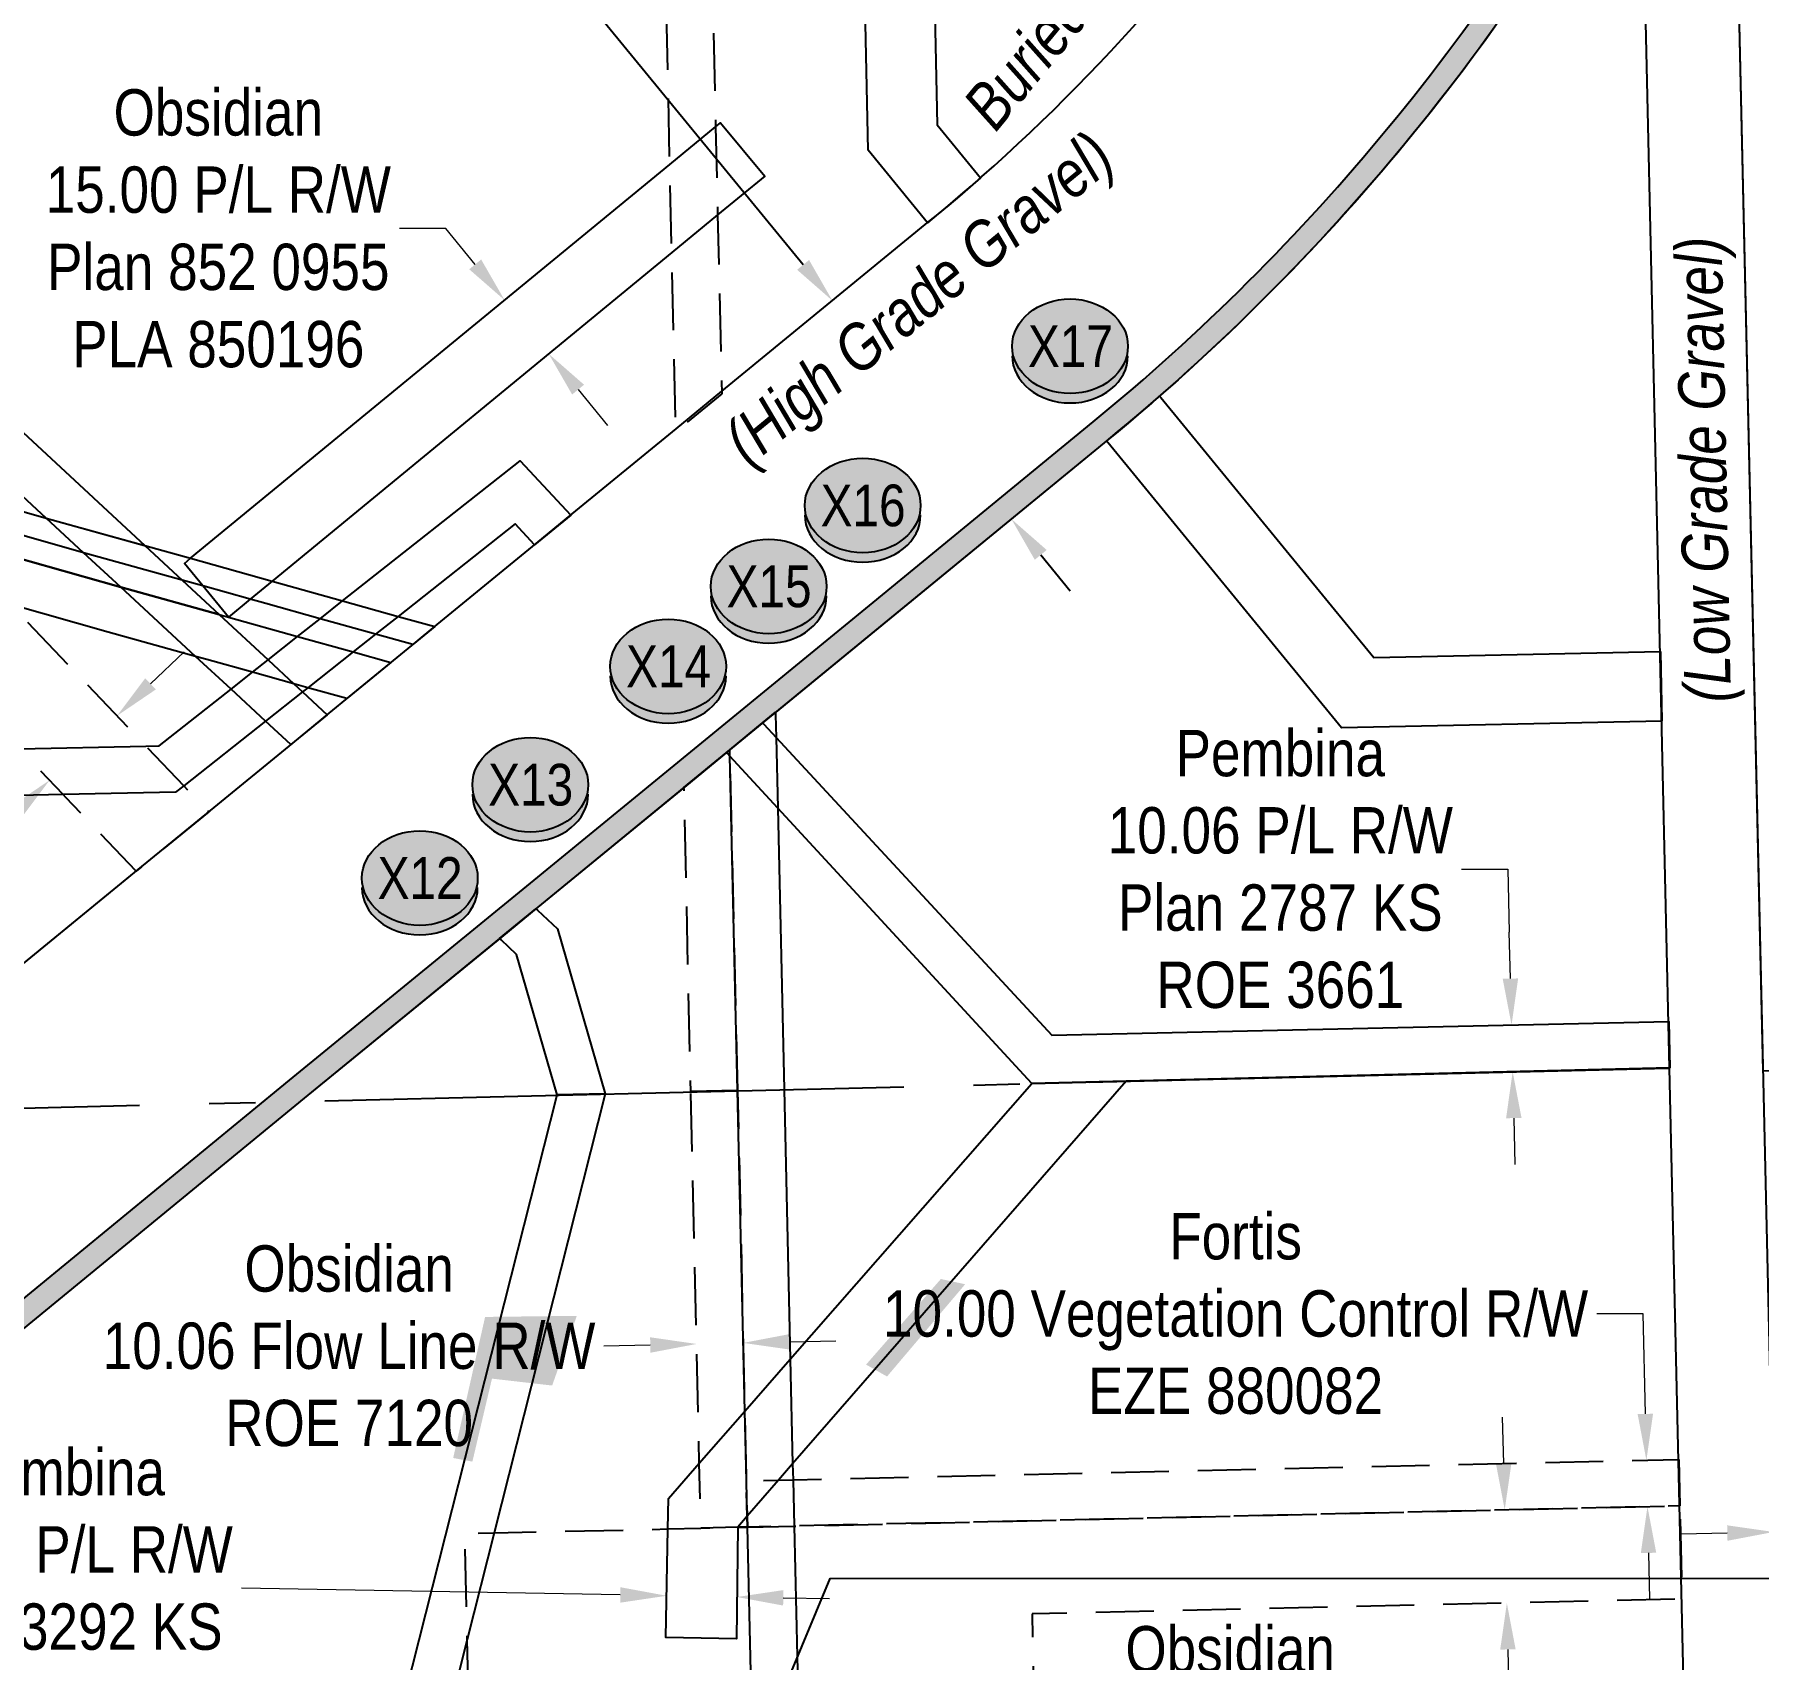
# Model space of a CAD drawing. Extents: x 610781 to 613451, y 5887607 to 5892660.
# Drawn here: x 612138.3 to 612510.4, y 5889208.8 to 5889559.6 of the extents above; entities that cross this region are included whole.
import ezdxf
from ezdxf.enums import TextEntityAlignment as Align

# ---------------------------------------------------------------- set-up
doc = ezdxf.new("R2010")
doc.units = 0
doc.header["$LTSCALE"] = 5
doc.header["$PDSIZE"] = -1.5
for name, pattern in [('foc-ACCESSROAD', [3.75, 2.5, -1.25]), ('foc-FLOWLINE', [3.75, 2.5, -1.25]), ('foc-QUARTERLINE', [33, 25, -3, 2, -3])]:
    doc.linetypes.add(name, pattern=pattern)
doc.layers.get('Defpoints').update_dxf_attribs({"color": 9})
for name, color, linetype in [('AS-POWER', 104, 'foc-POWER'), ('AS-TELUS', 224, 'foc-TEL'), ('AS-UNDERLAY-H', 141, 'Continuous'), ('C-FLOWLINE', 13, 'foc-FLOWLINE'), ('C-RW', 13, 'Continuous'), ('C-WS', 13, 'foc-ACCESSROAD'), ('F-EZE', 190, 'foc-FLOWLINE'), ('F-RW', 190, 'Continuous'), ('L-SEC', 7, 'Continuous'), ('L-SECQ', 8, 'foc-QUARTERLINE'), ('L-TITLEDB', 4, 'Continuous'), ('L-TITLEDB-T', 4, 'Continuous'), ('P-CROSSINGS', 250, 'Continuous'), ('P-WORKAREA-COUNTY-H1', 71, 'Continuous'), ('P-WORKAREA-COUNTY1', 104, 'Continuous')]:
    doc.layers.add(name, color=color, linetype=linetype)
for name, color, linetype, lineweight in [('C-AR-T', 13, 'Continuous', 9), ('C-FLOWLINE-T', 13, 'Continuous', 9), ('C-RW-T', 13, 'Continuous', 9), ('F-EZE-T', 190, 'Continuous', 9), ('F-RW-T', 190, 'Continuous', 9), ('T-TEXT', 48, 'Continuous', 18)]:
    doc.layers.add(name, color=color, linetype=linetype, lineweight=lineweight)
doc.styles.add('175L', font='ARIALN.TTF', dxfattribs={"height": 20})
doc.styles.add('80CG', font='ARIALN.TTF', dxfattribs={"height": 10})
doc.styles.add('80LS', font='ARIALNI.TTF', dxfattribs={"height": 10})
doc.styles.add('Crossing', font='ARIALN.TTF', dxfattribs={"height": 10})
doc.styles.add('foc-LtypeFont', font='ARIALN.TTF', dxfattribs={"height": 7.349999999999999})
doc.linetypes.add('foc-POWER', pattern='A,6,-1,["P",foc-LtypeFont,S=0.2,R=0,X=-0.625,Y=-0.75],-1.239999999999999,4', length=12.24)
doc.linetypes.add('foc-TEL', pattern='A,2,-1,["T",foc-LtypeFont,S=0.2,R=0,X=-0.425,Y=-0.75],-1.239999999999999,8', length=12.24)
doc.linetypes.add('foc-TEL-NOLINE', pattern='A,0,-2,["T",foc-LtypeFont,S=0.2,R=0,X=-0.425,Y=-0.75],-10.24', length=12.24)
doc.dimstyles.new('Compass 5 000', dxfattribs={"dimscale": 5, "dimtxt": 9, "dimasz": 2, "dimexe": 0.2, "dimexo": 0.0625, "dimgap": 0.5, "dimtad": 0, "dimtih": 1, "dimtoh": 1, "dimzin": 0, "dimdsep": 46, "dimtxsty": '80CG', "dimcen": 0.1, "dimse1": 1, "dimse2": 1, "dimclrd": 256, "dimclrt": 256, "dimaunit": 1, "dimadec": 4, "dimazin": 0, "dimtfac": 0.06, "dimtofl": 0, "dimtmove": 0, "dimatfit": 1, "dimfxl": 0.2, "dimtolj": 1, "dimtzin": 0, "dimlwd": -1, "dimarcsym": 0})

# ---------------------------------------------------------------- blocks, each defined once
blk = doc.blocks.new('*D387')
at = {"layer": 'C-RW-T', "transparency": 16777216}
for p, q in [((612227.0847697514, 5889517.665298143), (612217.0847697514, 5889517.665298143)), ((612233.433214081, 5889509.938898284), (612227.0847697514, 5889517.665298143)), ((612255.6416983502, 5889482.909972638), (612261.9901426733, 5889475.183572786))]:
    blk.add_line(p, q, dxfattribs=at)
for points in [[(612234.72094739, 5889510.996972337), (612232.145480772, 5889508.880824229), (612239.7816584045, 5889502.212498432)], [(612256.9294316592, 5889483.968046692), (612254.3539650412, 5889481.851898585), (612249.2932540267, 5889490.636372491)]]:
    blk.add_solid(points, dxfattribs=at)
at = {"layer": 'Defpoints', "color": 0, "transparency": 16777216}
for p in [(612239.7816584045, 5889502.212498432), (612236.1730996659, 5889499.24750378), (612245.6846952881, 5889487.67137784)]:
    blk.add_point(p, dxfattribs=at)
at = {"layer": 'C-RW-T', "transparency": 16777216, "insert": (612177.9988215938, 5889517.665298143), "char_height": 10, "attachment_point": 5, "style": '80CG'}
blk.add_mtext('\\A1;Obsidian\\P15.00 P/L R/W\\PPlan 852 0955\\PPLA 850196', dxfattribs=at)
blk = doc.blocks.new('*D392')
at = {"layer": 'C-RW-T', "transparency": 16777216}
for p, q in [((612313.2911677733, 5889193.264735333), (612357.2637115279, 5889194.301074237)), ((612283.23535058, 5889192.556383939), (612273.2381266446, 5889192.320770731))]:
    blk.add_line(p, q, dxfattribs=at)
for points in [[(612283.196081712, 5889194.222587927), (612283.274619448, 5889190.890179949), (612293.2325745155, 5889192.791997147)], [(612313.2518989054, 5889194.930939321), (612313.3304366414, 5889191.598531343), (612303.293943838, 5889193.029122124)]]:
    blk.add_solid(points, dxfattribs=at)
at = {"layer": 'Defpoints', "color": 0, "transparency": 16777216}
for p in [(612293.2027780479, 5889194.056280936), (612303.2641473704, 5889194.293405913), (612303.293943838, 5889193.029122124)]:
    blk.add_point(p, dxfattribs=at)
at = {"layer": 'C-RW-T', "transparency": 16777216, "insert": (612396.3496596862, 5889194.301074236), "char_height": 10, "attachment_point": 5, "style": '80CG'}
blk.add_mtext('\\A1;Obsidian\\P10.06 P/L R/W\\PPLA 665', dxfattribs=at)
blk = doc.blocks.new('*D493')
at = {"layer": 'Defpoints', "color": 0, "transparency": 16777216}
for p in [(612461.9063681623, 5889345.900727123), (612457.31984494, 5889335.683067701), (612462.1502848091, 5889335.799711886)]:
    blk.add_point(p, dxfattribs=at)
at = {"layer": 'F-RW-T', "transparency": 16777216}
for p, q in [((612446.2645280962, 5889379.38558513), (612456.2645280962, 5889379.385585131)), ((612456.2645280962, 5889379.385585131), (612456.5931143244, 5889365.778254356)), ((612456.8345213087, 5889355.781168647), (612456.5931143244, 5889365.778254356)), ((612457.5612519241, 5889325.685981992), (612457.8026589084, 5889315.688896284))]:
    blk.add_line(p, q, dxfattribs=at)
for points in [[(612458.5007022601, 5889355.821403144), (612455.1683403571, 5889355.740934149), (612457.0759282929, 5889345.784082938)], [(612459.2274328755, 5889325.726216489), (612455.8950709726, 5889325.645747494), (612457.31984494, 5889335.683067701)]]:
    blk.add_solid(points, dxfattribs=at)
at = {"layer": 'F-RW-T', "transparency": 16777216, "insert": (612407.1785799376, 5889379.38558513), "char_height": 10, "attachment_point": 5, "style": '80CG'}
blk.add_mtext('\\A1;Pembina\\P10.06 P/L R/W\\PPlan 2787 KS\\PROE 3661', dxfattribs=at)
blk = doc.blocks.new('*D500')
at = {"layer": 'Defpoints', "color": 0, "transparency": 16777216}
for p in [(612513.1698276929, 5889256.893635288), (612525.1687639146, 5889257.167994005), (612525.6384301663, 5889236.627384011)]:
    blk.add_point(p, dxfattribs=at)
at = {"layer": 'F-EZE-T', "transparency": 16777216}
for p, q in [((612503.6421070191, 5889236.124432509), (612493.6447200936, 5889235.895839724)), ((612535.6358170919, 5889236.855976796), (612545.6332040174, 5889237.084569581))]:
    blk.add_line(p, q, dxfattribs=at)
for points in [[(612503.6040082215, 5889237.790663663), (612503.6802058166, 5889234.458201354), (612513.6394939446, 5889236.353025294)], [(612535.5977182945, 5889238.52220795), (612535.6739158895, 5889235.189745641), (612525.6384301663, 5889236.627384011)]]:
    blk.add_solid(points, dxfattribs=at)
at = {"layer": 'F-EZE-T', "transparency": 16777216, "insert": (612623.56635545, 5889237.084569582), "char_height": 10, "attachment_point": 5, "style": '80CG'}
blk.add_mtext('\\A1;Altalink\\P12.00 Vegetation Control R/W\\PEZE 880265', dxfattribs=at)
blk = doc.blocks.new('*D508')
at = {"layer": 'C-AR-T', "transparency": 16777216}
for p, q in [((612163.3752717441, 5889419.408674107), (612170.6089080176, 5889426.313346893)), ((612134.3463271554, 5889391.699876469), (612109.3617103645, 5889367.851483063)), ((612109.3617103645, 5889367.851483063), (612099.3617103645, 5889367.851483063))]:
    blk.add_line(p, q, dxfattribs=at)
for points in [[(612162.2244929466, 5889420.614280152), (612164.5260505415, 5889418.203068062), (612156.141635471, 5889412.504001322)], [(612133.1955483579, 5889392.905482514), (612135.4971059528, 5889390.494270423), (612141.5799634284, 5889398.604549253)]]:
    blk.add_solid(points, dxfattribs=at)
at = {"layer": 'Defpoints', "color": 0, "transparency": 16777216}
for p in [(612151.032753454, 5889417.856288886), (612136.471081411, 5889403.956836818), (612141.5799634284, 5889398.604549253)]:
    blk.add_point(p, dxfattribs=at)
at = {"layer": 'C-AR-T', "transparency": 16777216, "insert": (612070.8282860802, 5889367.851483062), "char_height": 10, "attachment_point": 5, "style": '80CG'}
blk.add_mtext('\\A1;Obsidian\\P20.12 A/R\\PROE 5783', dxfattribs=at)
blk = doc.blocks.new('*D513')
at = {"layer": 'C-FLOWLINE-T', "transparency": 16777216}
for p, q in [((612271.2170537042, 5889276.70604243), (612261.2196265152, 5889276.479216903)), ((612301.2752085935, 5889277.388013574), (612311.2726357715, 5889277.614839102))]:
    blk.add_line(p, q, dxfattribs=at)
for points in [[(612271.1792494496, 5889278.372280294), (612271.2548579589, 5889275.039804568), (612281.2144808822, 5889276.932867958)], [(612301.2374043389, 5889279.054251438), (612301.3130128481, 5889275.721775712), (612291.2777814155, 5889277.161188046)]]:
    blk.add_solid(points, dxfattribs=at)
at = {"layer": 'Defpoints', "color": 0, "transparency": 16777216}
for p in [(612280.983018633, 5889287.134660511), (612291.0463191663, 5889287.3629806), (612281.2144808822, 5889276.932867958)]:
    blk.add_point(p, dxfattribs=at)
at = {"layer": 'C-FLOWLINE-T', "transparency": 16777216, "insert": (612206.2196265153, 5889276.479216903), "char_height": 10, "attachment_point": 5, "style": '80CG'}
blk.add_mtext('\\A1;Obsidian\\P10.06 Flow Line R/W\\PROE 7120', dxfattribs=at)
blk = doc.blocks.new('*D514')
at = {"layer": 'C-AR-T', "transparency": 16777216}
for p, q in [((612455.3762901451, 5889251.123291687), (612455.147876901, 5889261.120682716)), ((612456.2929552691, 5889211.001889274), (612456.5213685132, 5889201.004498244)), ((612458.0108163527, 5889135.813040009), (612456.5213685132, 5889201.004498244)), ((612448.0108163527, 5889135.81304001), (612458.0108163527, 5889135.813040009))]:
    blk.add_line(p, q, dxfattribs=at)
for points in [[(612457.0425219834, 5889251.161360562), (612453.710058307, 5889251.085222813), (612455.6047033893, 5889241.125900658)], [(612457.9591871072, 5889211.039958148), (612454.6267234308, 5889210.9638204), (612456.0645420249, 5889220.999280303)]]:
    blk.add_solid(points, dxfattribs=at)
at = {"layer": 'Defpoints', "color": 0, "transparency": 16777216}
for p in [(612480.1918783325, 5889241.687650857), (612456.0645420249, 5889220.999280303), (612480.6517169682, 5889221.561030501)]:
    blk.add_point(p, dxfattribs=at)
at = {"layer": 'C-AR-T', "transparency": 16777216, "insert": (612419.4637495037, 5889135.813040008), "char_height": 10, "attachment_point": 5, "style": '80CG'}
blk.add_mtext('\\A1;Obsidian\\P12.24 A/R\\PROE 4169', dxfattribs=at)
blk = doc.blocks.new('*D515')
at = {"layer": 'Defpoints', "color": 0, "transparency": 16777216}
for p in [(612461.8206047954, 5889251.27598873), (612486.177719885, 5889251.832693093), (612462.0492329169, 5889241.272974871)]:
    blk.add_point(p, dxfattribs=at)
at = {"layer": 'F-RW-T', "transparency": 16777216}
for p, q in [((612485.4552283941, 5889283.443381872), (612475.4552283941, 5889283.443381873)), ((612485.9492203236, 5889261.83008215), (612485.4552283941, 5889283.443381872)), ((612486.6348475681, 5889231.832290178), (612486.8633471297, 5889221.834901122))]:
    blk.add_line(p, q, dxfattribs=at)
for points in [[(612487.615451833, 5889261.86816541), (612484.2829888142, 5889261.79199889), (612486.177719885, 5889251.832693093)], [(612488.3010790775, 5889231.870373438), (612484.9686160587, 5889231.794206918), (612486.4063480066, 5889241.829679235)]]:
    blk.add_solid(points, dxfattribs=at)
at = {"layer": 'F-RW-T', "transparency": 16777216, "insert": (612397.5220769627, 5889283.443381872), "char_height": 10, "attachment_point": 5, "style": '80CG'}
blk.add_mtext('\\A1;Fortis\\P10.00 Vegetation Control R/W\\PEZE 880082', dxfattribs=at)
blk = doc.blocks.new('*D517')
at = {"layer": 'Defpoints', "color": 0, "transparency": 16777216}
for p in [(612274.7503369169, 5889222.583630605), (612274.7586605587, 5889223.057378364), (612289.9263112942, 5889222.790886146)]:
    blk.add_point(p, dxfattribs=at)
at = {"layer": 'F-RW-T', "transparency": 16777216}
for p, q in [((612264.7518800447, 5889222.759301247), (612182.9830475869, 5889224.195961273)), ((612299.9164445247, 5889222.141467744), (612309.9149013968, 5889221.965797102))]:
    blk.add_line(p, q, dxfattribs=at)
for points in [[(612264.7811584851, 5889224.425710726), (612264.7226016043, 5889221.092891768), (612274.7503369169, 5889222.583630605)], [(612299.945722965, 5889223.807877223), (612299.8871660843, 5889220.475058265), (612289.9179876524, 5889222.317138387)]]:
    blk.add_solid(points, dxfattribs=at)
at = {"layer": 'F-RW-T', "transparency": 16777216, "insert": (612143.8970994286, 5889224.195961273), "char_height": 10, "attachment_point": 5, "style": '80CG'}
blk.add_mtext('\\A1;Pembina\\P15.24 P/L R/W\\PPlan 3292 KS\\PROE 4348', dxfattribs=at)
blk = doc.blocks.new('*D570')
at = {"layer": 'Defpoints', "color": 0, "transparency": 16777216}
for p in [(612310.5296177128, 5889502.096308619), (612293.0206315895, 5889487.749941571), (612331.6301661422, 5889440.629036155)]:
    blk.add_point(p, dxfattribs=at)
at = {"layer": 'L-TITLEDB-T', "transparency": 16777216}
for p, q in [((612250.2566540409, 5889575.656289416), (612240.2566540404, 5889575.656289415)), ((612304.1917284238, 5889509.831369016), (612250.2566540409, 5889575.656289416)), ((612355.4770415546, 5889447.240342804), (612361.8149308432, 5889439.505282406))]:
    blk.add_line(p, q, dxfattribs=at)
for points in [[(612305.480905157, 5889510.887683898), (612302.9025516906, 5889508.775054135), (612310.5296177128, 5889502.096308619)], [(612356.7662182879, 5889448.296657686), (612354.1878648214, 5889446.184027923), (612349.1391522656, 5889454.975403203)]]:
    blk.add_solid(points, dxfattribs=at)
at = {"layer": 'L-TITLEDB-T', "transparency": 16777216, "insert": (612204.1652488569, 5889575.656289416), "char_height": 10, "attachment_point": 5, "style": '80CG'}
blk.add_mtext('\\A1;Road\\PPlan 3247 JY', dxfattribs=at)
blk = doc.blocks.new('xing2')
h = blk.add_hatch(color=50)
h.dxf.hatch_style = 1
edge = h.paths.add_edge_path()
edge.add_ellipse((0, 0), major_axis=(-12.5, 0), ratio=0.8162973455633619, start_angle=0, end_angle=360)
h = blk.add_hatch(color=250)
h.dxf.hatch_style = 1
edge = h.paths.add_edge_path()
edge.add_ellipse((0, -2.047489049626165), major_axis=(-12.5, 0), ratio=0.8162973455633619, start_angle=0, end_angle=180)
edge.add_line((12.5, -2.047489049626165), (12.5, 0))
edge.add_ellipse((0, 0), major_axis=(-12.5, 0), ratio=0.8162973455633619, start_angle=0, end_angle=180, ccw=False)
edge.add_line((-12.5, 0), (-12.5, -2.047489049626165))
at = {"color": 250}
blk.add_ellipse((0, 0), major_axis=(-12.5, 0), ratio=0.8162973455633619, dxfattribs=at)
blk.add_ellipse((0, -2.047489049626165), major_axis=(-12.5, 0), ratio=0.8162973455633619, start_param=0, end_param=3.141592653589793, dxfattribs=at)
at = {"color": 250, "style": 'Crossing'}
blk.add_attdef('CROSSING', text='', height=9, dxfattribs=at).set_placement((0.08916442567715421, 0.0199513138486509), align=Align.MIDDLE_CENTER)
at = {"color": 250, "style": 'Crossing', "flags": 1}
for tag, p in [('OWNER', (0.08916442567715421, -12.49201765665748)), ('DESCRIPTION', (0.08916442567715421, -25.770021277247)), ('LOCATION', (0.08916442567715421, -39.30337514164421)), ('DWG_REF', (0.08916442567715421, -52.83672900604233))]:
    blk.add_attdef(tag, text='', height=9, dxfattribs=at).set_placement(p, align=Align.MIDDLE_CENTER)

msp = doc.modelspace()

# ---------------------------------------------------------------- hatches: boundary and pattern name
at = {"layer": 'AS-UNDERLAY-H'}
h = msp.add_hatch(color=256, dxfattribs=at)
h.dxf.hatch_style = 1
h.paths.add_polyline_path([(612339.168842299, 5889289.821841808), (612333.9249006277, 5889290.950732101), (612317.7895779148, 5889272.485575622), (612322.307465728, 5889269.905314027)])
h = msp.add_hatch(color=256, dxfattribs=at)
h.dxf.hatch_style = 1
h.paths.add_polyline_path([(612235.5711904845, 5889282.766286017), (612255.3658857832, 5889283.000855253), (612250.0405567922, 5889267.960292401), (612237.0527199103, 5889269.446069937), (612232.8277118194, 5889251.538584233), (612228.6810342461, 5889252.320585112)])
at = {"layer": 'P-WORKAREA-COUNTY-H1'}
h = msp.add_hatch(color=256, dxfattribs=at)
h.dxf.hatch_style = 1
edge = h.paths.add_edge_path()
edge.add_arc((611739.0975384848, 5888981.847283467), 90.3541375833276, 123.5929213600732, 167.7090357845216, ccw=False)
edge.add_line((611689.105620467, 5889057.1113407), (611689.773273193, 5889057.551036395))
edge.add_arc((611810.5002400388, 5888865.878608339), 226.5244362114764, 120.09227097068239, 122.20522173167649, ccw=False)
edge.add_line((611696.922240921, 5889061.871869236), (611740.6100373499, 5889083.981532434))
edge.add_line((611740.6100373501, 5889083.981532434), (611952.7587306079, 5889191.429225247))
edge.add_arc((530229.1301829299, 6050637.304464669), 180951.712052751, 296.8484556255804, 296.8735529917768)
edge.add_line((612023.4692950633, 5889227.242250348), (612128.2970802776, 5889280.463773768))
edge.add_line((612128.2970802776, 5889280.46377377), (612193.3844835247, 5889333.874530498))
edge.add_line((612193.3844835248, 5889333.874530498), (612243.7637742535, 5889375.060220844))
edge.add_line((612243.7637742534, 5889375.060220843), (612319.2966738823, 5889436.981011058))
edge.add_line((612319.2966738823, 5889436.981011058), (612366.8030994146, 5889475.926422979))
edge.add_arc((612074.1438437954, 5889832.817891307), 461.5419374933072, 309.3525447244567, 320.5398786268215)
edge.add_arc((612079.0930986573, 5889829.285058301), 455.4757120135572, 320.4873133575071, 332.1977263459918)
edge.add_line((612481.9898181414, 5889616.841283002), (612510.3346232169, 5889616.841283002))
edge.add_line((612510.3346232168, 5889616.841283002), (612508.5903526138, 5889693.605900249))
edge.add_line((612508.5903526138, 5889693.605900251), (612498.4150315465, 5890141.394619456))
edge.add_line((612498.4150315465, 5890141.394619455), (612493.3517724975, 5890360.034424209))
edge.add_line((612493.3517724975, 5890360.034424209), (612483.6739093595, 5890777.730877391))
edge.add_line((612483.6739093595, 5890777.730877393), (612479.7862230114, 5890945.51235911))
edge.add_line((612479.7862230114, 5890945.512359109), (612475.7232174752, 5891123.658168144))
edge.add_line((612475.7232174752, 5891123.658168144), (612480.7228256267, 5891123.767248052))
edge.add_line((612480.7228256267, 5891123.767248052), (612480.8340375458, 5891118.770440979))
edge.add_line((612480.8340375458, 5891118.770440979), (612484.7829686069, 5890945.626320841))
edge.add_line((612484.7829686069, 5890945.626320841), (612488.6706131712, 5890777.846656665))
edge.add_line((612488.6706131712, 5890777.846656667), (612498.3484764853, 5890360.150195885))
edge.add_line((612498.3484764855, 5890360.150195885), (612503.4117368781, 5890141.510333122))
edge.add_line((612503.411736878, 5890141.510333122), (612513.5871077258, 5889693.719443954))
edge.add_line((612513.5871077258, 5889693.719443954), (612515.44752551, 5889611.843238004))
edge.add_line((612515.44752551, 5889611.843238004), (612484.9934998439, 5889611.843238004))
edge.add_arc((612079.0930986569, 5889829.285058301), 460.4737570141006, 320.48731335748926, 331.82193890132885, ccw=False)
edge.add_arc((612074.1604080022, 5889832.8012807), 466.5166349932558, 309.3522637064299, 320.53959760884703, ccw=False)
edge.add_line((612369.9723016311, 5889472.061631764), (612322.465352632, 5889433.115790649))
edge.add_line((612322.4653526321, 5889433.115790649), (612246.9298066425, 5889371.192830986))
edge.add_line((612246.9298066424, 5889371.192830986), (612196.5514583956, 5889330.007911131))
edge.add_line((612196.5514583957, 5889330.007911131), (612131.046010955, 5889276.25410712))
edge.add_line((612131.046010955, 5889276.25410712), (612025.731914547, 5889222.785681388))
edge.add_arc((530225.2086455814, 6050645.039995541), 180965.3828635177, 296.84845727098536, 296.87355463718205, ccw=False)
edge.add_line((611955.0160089723, 5889186.969948601), (611742.8682923755, 5889079.522750307))
edge.add_line((611742.8682923755, 5889079.522750307), (611699.3062923705, 5889057.476750304))
edge.add_arc((611810.5002400002, 5888865.878608326), 221.526391201407, 120.1287288800413, 122.1921808086662)
edge.add_line((611692.479664687, 5889053.348834768), (611691.8629152648, 5889052.942662434))
edge.add_arc((611739.0975384848, 5888981.847283466), 85.35609258383647, 123.5994220933341, 167.7090357837524)
edge.add_line((611655.6978794072, 5889000.017572591), (611650.8143938066, 5889001.081537914))

# ---------------------------------------------------------------- linework, layer by layer
at = {"layer": 'AS-POWER', "flags": 128}
msp.add_lwpolyline([(612263.6141513201, 5889114.719437186), (612310.0199718557, 5889226.299984637), (612525.872566405, 5889226.387556965)], dxfattribs=at)
at = {"layer": 'AS-TELUS', "linetype": 'foc-TEL-NOLINE', "flags": 128}
msp.add_lwpolyline([(612104.3998509235, 5889333.231571614), (612160.6971995591, 5889379.308769671), (612176.3121106416, 5889392.093454887), (612194.0516601218, 5889406.618292982), (612201.8939889547, 5889413.049172087), (612206.3131221021, 5889416.678230254), (612215.802669168, 5889424.471273915), (612220.5334046715, 5889428.356669005), (612225.2508163434, 5889432.222447502), (612246.6000426329, 5889449.713790124), (612254.388989185, 5889456.096086418), (612276.8125284018, 5889474.469873352), (612286.6926424805, 5889482.56496661), (612331.3555431543, 5889519.160481754), (612333.6687493845, 5889521.070050186), (612335.9677031628, 5889522.997294206), (612338.2529206559, 5889524.940725076), (612340.5231228468, 5889526.901013175), (612342.7790147773, 5889528.878875372), (612345.412873261, 5889531.228182792), (612348.0263973012, 5889533.600526052), (612350.6191317129, 5889535.994793895), (612353.1909304329, 5889538.412083379), (612355.7415022281, 5889540.851987446), (612358.2709447533, 5889543.312907605), (612360.7786840476, 5889545.796230963), (612363.2647341854, 5889548.30135759), (612365.7290998551, 5889550.828087455), (612368.1714874868, 5889553.376113495), (612370.5917721343, 5889555.945632781), (612372.989077775, 5889558.53552426), (612375.3643109468, 5889561.145609079), (612377.7166525038, 5889563.777468693), (612380.0456731037, 5889566.428891937), (612382.3517170596, 5889569.100587243), (612384.6348444928, 5889571.79255596), (612386.8942301387, 5889574.504078352), (612389.1298904215, 5889577.234454428), (612391.3417323778, 5889579.985082651), (612393.5293680205, 5889582.754553201), (612395.6932806874, 5889585.542777339), (612397.8330471871, 5889588.349845177), (612399.9477102789, 5889591.175534035), (612402.0382990888, 5889594.019567981), (612404.1037408287, 5889596.881521556), (612406.1443478644, 5889599.760901829), (612408.159805517, 5889602.658301675), (612410.1498249399, 5889605.573214055), (612412.1149129466, 5889608.504550231), (612414.0540052347, 5889611.454086133), (612415.9677593876, 5889614.419435998), (612417.855312593, 5889617.401479909), (612419.7168475954, 5889620.400122168), (612421.5526814592, 5889623.414669746), (612423.3617320196, 5889626.44509731), (612425.1445591941, 5889629.490617488), (612426.9010840997, 5889632.552028854), (612428.6310178998, 5889635.628824327), (612430.3337875796, 5889638.719789851), (612432.0099084473, 5889641.826038019), (612433.6584998466, 5889644.946647685), (612435.2803988158, 5889648.081838589), (612436.874784818, 5889651.230690969), (612438.4416578979, 5889654.393204845), (612439.9815154971, 5889657.568691447), (612441.4929560815, 5889660.757918297), (612442.9773211436, 5889663.960116458), (612444.4333458313, 5889667.175356254), (612445.8614721695, 5889670.402747587), (612447.2612145309, 5889673.642479133), (612448.7797230725, 5889677.247476603), (612450.02070135, 5889680.267475475), (612451.2376788068, 5889683.297616189), (612452.430234639, 5889686.337888945), (612453.5964125978, 5889689.381944607), (612453.8343327163, 5889690.019239604), (612454.7393634409, 5889692.439061745), (612455.0655020875, 5889693.325949078), (612456.2657603765, 5889696.645039291), (612457.4376914324, 5889699.974069663), (612458.5801295151, 5889703.314013326), (612459.6937923855, 5889706.662485873), (612460.7779187119, 5889710.0211703), (612461.8332346975, 5889713.38988354), (612462.8591283822, 5889716.766510126), (612463.8554443589, 5889720.152547129), (612464.822562191, 5889723.547203085), (612465.759776929, 5889726.949761069), (612466.6678725475, 5889730.360139411), (612467.1801524372, 5889732.341730264), (612467.5424804954, 5889733.779936323), (612468.0220675095, 5889735.685922923), (612468.3907241853, 5889737.205517245), (612468.835337585, 5889739.038247211), (612469.2098489305, 5889740.638918485), (612469.61988241, 5889742.397000381), (612469.9998369452, 5889744.078338739), (612470.372209476, 5889745.752095454), (612470.7590227565, 5889747.525539728), (612471.0976596494, 5889749.11176187), (612471.4879390674, 5889750.97833289), (612471.7945096905, 5889752.477659949), (612472.1864257627, 5889754.438415261), (612472.4622833872, 5889755.849578421), (612472.8550155464, 5889757.903598286), (612473.1022691635, 5889759.22644692), (612473.4941152268, 5889761.374491794), (612473.7136643674, 5889762.609147086), (612474.1038615505, 5889764.850398663), (612474.681828629, 5889768.332162256), (612475.2299638563, 5889771.818827894), (612475.7473584663, 5889775.310674339), (612476.234415504, 5889778.805910173), (612476.691171677, 5889782.305536729), (612477.117645839, 5889785.808754085), (612477.5133984225, 5889789.316352203), (612477.8788254451, 5889792.826839755), (612478.2135709614, 5889796.340008195), (612478.5180488192, 5889799.856167394), (612478.7914174121, 5889803.375297598), (612479.0349026916, 5889806.89642711), (612479.2473140791, 5889810.419027732), (612479.4290560335, 5889813.943809216), (612479.5805057829, 5889817.470080156), (612479.7013097245, 5889820.997532099), (612479.7910517888, 5889824.525955109), (612479.8500396855, 5889828.05505628), (612479.9681487153, 5889830.633750241), (612472.9381940566, 5890140.72236682), (612454.2483935428, 5890944.827481838), (612435.9118942921, 5891748.932936966), (612435.4498428811, 5891769.036362429), (612433.5949896844, 5891849.693753075)], dxfattribs=at)
at = {"layer": 'C-FLOWLINE', "flags": 128}
msp.add_lwpolyline([(612292.127553816, 5889239.777751703), (612292.1822279713, 5889237.392346371), (612290.1036431856, 5889237.380936429), (612282.1159254534, 5889237.196436221), (612281.7975931816, 5889251.231953462), (612279.9788374632, 5889331.394357139), (612290.0412022055, 5889331.636818481), (612291.6120663426, 5889262.442697927), (612291.952821935, 5889247.393218615), (612292.127553816, 5889239.777751703)], close=True, dxfattribs=at)
at = {"layer": 'C-RW'}
for points in [[(611955.9513514666, 5889640.75187357), (612162.1616824311, 5889449.248804374), (612170.1688597833, 5889441.805205734), (612178.1896215803, 5889434.373648152), (612188.7217098211, 5889424.586131833), (612194.2930063595, 5889419.416336632), (612196.1818596119, 5889417.664124368), (612201.4989400631, 5889412.72522347), (612193.6530532123, 5889406.291920498), (612188.1940926141, 5889411.355915505), (612180.742068634, 5889418.283130041), (612173.1026280527, 5889425.340282302), (612156.9315677291, 5889440.279662483), (612148.9055323274, 5889447.714733814), (612140.8797239133, 5889455.146319966), (611950.3040883031, 5889632.28084957)], [(612115.3678966856, 5889462.458606891), (612140.8797239133, 5889455.146319966), (612162.1616824311, 5889449.248804374), (612172.0075319099, 5889446.525467342), (612189.6139836111, 5889441.57807359), (612204.8195955637, 5889437.299616807), (612216.8067065715, 5889433.973876842), (612224.6900386941, 5889431.762906908), (612219.9691126532, 5889427.893210957), (612211.9387923436, 5889430.096605207), (612199.9644251303, 5889433.466394384), (612188.2650799801, 5889436.760084492), (612184.9047370891, 5889437.706649315), (612174.6383877697, 5889440.558030203), (612170.1688597833, 5889441.805205734), (612148.9055323274, 5889447.714733814), (612114.6631396498, 5889457.433229084)], [(612119.5474618846, 5889450.842738679), (612156.9315677291, 5889440.279662483), (612178.1896215803, 5889434.373648152), (612180.1864459687, 5889433.815100685), (612195.117321569, 5889429.63787014), (612207.1064210619, 5889426.284227685), (612215.2388370293, 5889424.008241428), (612205.7455480769, 5889416.212129975), (612197.3272372899, 5889418.567628717), (612194.2930063595, 5889419.416336632), (612185.3458606509, 5889421.919975671), (612175.4866195878, 5889424.678104291), (612173.1026280527, 5889425.340282302), (612154.215932142, 5889430.587439227), (612133.2176069857, 5889436.520459974)]]:
    msp.add_lwpolyline(points, dxfattribs=at)
for points in [[(612184.9047370891, 5889437.706649315), (612180.1864459687, 5889433.815100685), (612174.6383877697, 5889440.558030203), (612170.6743648582, 5889445.384265763), (612172.0075319099, 5889446.525467342), (612275.4353571176, 5889531.507580984), (612285.3186737525, 5889539.628847633), (612286.3894605747, 5889540.508506541), (612295.9009909122, 5889528.952464306), (612285.7505278806, 5889520.608021477), (612275.8672552345, 5889512.483153485), (612189.6139836111, 5889441.57807359), (612184.9047370891, 5889437.706649315)], [(612303.5665946319, 5889181.460368988), (612293.5049996305, 5889181.222913199), (612292.1822279713, 5889237.392346371), (612292.127553816, 5889239.777751703), (612291.952821935, 5889247.393218615), (612291.6120663426, 5889262.442697927), (612290.0412022055, 5889331.636818481), (612288.4020521366, 5889403.801244678), (612288.3836177485, 5889404.625834181), (612288.3715629457, 5889405.165058148), (612295.4645617484, 5889410.980424512), (612298.2548139236, 5889413.268337473), (612298.2671267019, 5889412.729205864), (612298.3789529819, 5889407.832741967), (612298.7243853678, 5889392.606013481), (612300.1040939706, 5889331.879913843), (612301.4252483865, 5889273.652633421), (612301.938308248, 5889251.0393745), (612302.015770051, 5889247.62350162), (612302.2430067396, 5889237.621076927), (612303.5665946319, 5889181.460368988)], [(612261.444883667, 5889330.946191887), (612251.1045233096, 5889330.696673302), (612242.343823722, 5889360.968761464), (612239.0029256329, 5889364.145996577), (612238.6922643732, 5889364.441439251), (612246.5350313511, 5889370.869228516), (612246.8486884888, 5889370.577270786), (612251.22176156, 5889366.506735385), (612261.444883667, 5889330.946191887)]]:
    msp.add_lwpolyline(points, close=True, dxfattribs=at)
at = {"layer": 'C-WS', "flags": 128}
for points in [[(612476.1810191436, 5890000.547031808), (612476.6375163454, 5889980.420290086), (612336.3935332658, 5889977.236605491), (612336.6204944142, 5889967.233461577), (612337.3210553585, 5889936.385357232), (612276.3431992793, 5889935.000747929), (612280.3601099789, 5889758.04693637), (612280.8170113376, 5889737.920122903), (612281.0443407382, 5889727.913489838), (612281.2714188211, 5889717.91756038), (612285.3186737525, 5889539.628847633), (612285.7505278806, 5889520.608021477), (612286.6270776759, 5889481.992969961), (612276.7430989628, 5889473.894710284), (612275.8672552345, 5889512.483153485), (612275.4353571176, 5889531.507580984), (612271.2092568515, 5889717.677994967), (612270.9817052141, 5889727.679618024), (612270.754899961, 5889737.682760077), (612270.2980268442, 5889757.810174144), (612266.2804148269, 5889934.771270437), (612215.3657277309, 5889933.615623644), (612213.2561852556, 5890026.508228841), (612212.8579322102, 5890044.032742701), (612212.5960854319, 5890055.570910976), (612220.6774676355, 5890055.754538278), (612232.9506700647, 5890056.033647908), (612334.5517355269, 5890058.34059538), (612335.9363629376, 5889997.363323153), (612476.1810191436, 5890000.547031808)], [(612175.9256476568, 5889391.777038894), (612160.3045574108, 5889378.987407289), (612145.109258068, 5889394.906352255), (612144.5507767849, 5889395.492195644), (612135.1240478752, 5889405.368047885), (612106.722747338, 5889435.122485952), (611926.7567088514, 5889431.039355738), (611916.6937009419, 5889430.811346957), (611856.5013304179, 5889429.447875969), (611855.8652450136, 5889457.490873767), (611855.6331927942, 5889467.720574762), (611855.51710571, 5889472.818709359), (611855.4017357427, 5889477.906751923), (611855.1423403143, 5889489.34296678), (611854.7438144407, 5889506.917785881), (611853.7344490419, 5889551.403008908), (611884.8325984433, 5889552.107973515), (611897.1148366942, 5889552.386486474), (611975.6905331733, 5889554.168799466), (611977.6941460404, 5889465.815410146), (611977.8206468975, 5889460.24150202), (611977.9456878323, 5889454.748030039), (611978.0002640788, 5889452.339703698), (611982.9539318455, 5889452.451249696), (612115.1498569957, 5889455.44998283), (612119.5474618846, 5889450.842738679), (612133.2176069857, 5889436.520459974), (612159.6715580209, 5889408.805780844), (612162.3740008237, 5889405.974052882), (612170.5403394048, 5889397.419206538), (612175.9256476568, 5889391.777038894)], [(612290.0412022055, 5889331.636818481), (612279.9788374632, 5889331.394357139), (612278.499098863, 5889396.523061084), (612278.4868521355, 5889397.062084301), (612287.6731105783, 5889404.592685841), (612288.3715629457, 5889405.165058148), (612288.3836177485, 5889404.625834181), (612288.4020521366, 5889403.801244678), (612290.0412022055, 5889331.636818481)], [(612290.1036431856, 5889237.380936429), (612292.1822279713, 5889237.392346371), (612302.2430067396, 5889237.621076927), (612493.395889594, 5889241.989447291), (612493.8557698957, 5889221.862707266), (612353.6077905751, 5889218.658421678), (612355.9339076055, 5889116.828851142), (612233.9793303391, 5889114.04231121), (612232.8709236585, 5889162.53183668), (612232.2987863795, 5889187.569924141), (612231.7139822469, 5889213.148388281), (612231.1914108084, 5889235.997024349), (612237.5265222838, 5889236.141803575), (612275.0035966823, 5889236.998144091), (612282.1159254534, 5889237.196436221), (612290.1036431856, 5889237.380936429)]]:
    msp.add_lwpolyline(points, close=True, dxfattribs=at)
at = {"layer": 'F-EZE', "flags": 128}
msp.add_lwpolyline([(612493.1673972694, 5889251.992448648), (612493.395889594, 5889241.989447291), (612302.2430231615, 5889237.620376701), (612292.1813257162, 5889237.392325214), (612292.1267117107, 5889239.777731955), (612291.9524610364, 5889247.39321012), (612298.9006663719, 5889247.552548366), (612302.015770051, 5889247.62350162), (612493.1673972694, 5889251.992448648)], close=True, dxfattribs=at)
at = {"layer": 'F-RW'}
for points in [[(612032.7183707714, 5889732.07232375), (612270.754899961, 5889737.682760077), (612280.8170113376, 5889737.920122903), (612328.9438141519, 5889738.939917999), (612329.1534890924, 5889728.956489997), (612329.3617722809, 5889719.065710675), (612329.4666129259, 5889714.063587755), (612333.1241896305, 5889540.055964977), (612342.4895343006, 5889528.625072205), (612340.2232587235, 5889526.642084678), (612337.9524711256, 5889524.685212024), (612335.6666964085, 5889522.744956166), (612333.3672593723, 5889520.821168005), (612331.0538446422, 5889518.91327853), (612318.2693111062, 5889534.564976796), (612314.3732052901, 5889718.707673457), (612314.162571584, 5889728.643536707), (612281.0443407382, 5889727.913489838), (612270.9817052141, 5889727.679618024), (612042.9611739921, 5889722.245519562)], [(612135.1240478752, 5889405.368047885), (612162.3740008237, 5889405.974052882), (612165.2154653628, 5889406.037710474), (612180.742068634, 5889418.283130041), (612185.3458606509, 5889421.919975671), (612188.7217098211, 5889424.586131833), (612195.117321569, 5889429.63787014), (612199.9644251303, 5889433.466394384), (612204.8195955637, 5889437.299616807), (612243.102709674, 5889467.538435862), (612254.0368987254, 5889455.807581982), (612254.0368987254, 5889455.807581982), (612246.2454546666, 5889449.423277495), (612242.0719805572, 5889453.91728175), (612216.8067065715, 5889433.973876842), (612211.9387923436, 5889430.096605207), (612207.1064210619, 5889426.284227685), (612197.3272372899, 5889418.567628717), (612196.1818596119, 5889417.664124368), (612188.1940926141, 5889411.355915505), (612170.5403394048, 5889397.419206538), (612168.7896708576, 5889396.0369236), (612144.5507767849, 5889395.492195644), (611927.8593565677, 5889390.625961303)]]:
    msp.add_lwpolyline(points, dxfattribs=at)
for points in [[(612489.1983642596, 5889426.36259171), (612489.5384194751, 5889411.372735816), (612420.399096281, 5889409.940637875), (612369.9393071822, 5889471.48552282), (612369.6700905758, 5889471.813881407), (612372.0516808999, 5889473.776824376), (612374.419761352, 5889475.754937186), (612376.7129132939, 5889477.696011496), (612378.9937041455, 5889479.65197486), (612381.1316148983, 5889481.508740521), (612381.3861105117, 5889481.198241897), (612427.3719559985, 5889425.09298264), (612489.1983642596, 5889426.36259171)], [(612373.9193308192, 5889333.664880048), (612353.5217605612, 5889333.171021972), (612298.7243853678, 5889392.606013481), (612288.4020521366, 5889403.801244678), (612287.9612553049, 5889404.279835535), (612287.6731105783, 5889404.592685841), (612288.3715629457, 5889405.165058148), (612295.4642963799, 5889410.980711124), (612295.7535487325, 5889410.668304686), (612298.3789529819, 5889407.832741967), (612357.8426208075, 5889343.583232112), (612491.007736748, 5889346.548813303), (612491.2356020027, 5889336.503458765), (612373.9193308192, 5889333.664880048)], [(612232.2987863795, 5889187.569924141), (612243.1252426141, 5889164.328740234), (612257.4701004713, 5889165.19856163), (612258.0475237212, 5889155.139091581), (612236.8902424189, 5889153.905016869), (612232.8709236585, 5889162.53183668), (612217.1265756864, 5889196.323715206), (612251.1045233096, 5889330.696673302), (612261.444883667, 5889330.946191887), (612237.5265222838, 5889236.141803575), (612231.7139822469, 5889213.148388281), (612227.727999279, 5889197.382169974), (612232.2987863795, 5889187.569924141)], [(612290.1036431856, 5889237.380936429), (612289.8109357223, 5889213.298316133), (612274.5920910815, 5889213.576922896), (612275.0035966823, 5889236.998144091), (612275.1198875473, 5889243.604445531), (612281.7975931816, 5889251.231953462), (612291.6120663426, 5889262.442697927), (612301.4252483865, 5889273.652633421), (612353.5217605612, 5889333.171021972), (612373.9193308192, 5889333.664880048), (612301.938308248, 5889251.0393745), (612298.9006827935, 5889247.551848134), (612292.127553816, 5889239.777751703), (612290.1036431856, 5889237.380936429)]]:
    msp.add_lwpolyline(points, close=True, dxfattribs=at)
at = {"layer": 'F-RW', "flags": 128}
msp.add_lwpolyline([(612115.3678966856, 5889462.458606891), (612140.8797239133, 5889455.146319966), (612162.038583824, 5889449.282916646), (612162.1616824311, 5889449.248804374), (612170.1688597833, 5889441.805205734), (612170.1688597833, 5889441.805205734), (612178.1896215803, 5889434.373648152), (612156.9315677291, 5889440.279662483), (612113.977984319, 5889452.416217351)], dxfattribs=at)
at = {"layer": 'L-SEC'}
for points in [[(612509.543511558, 5888532.564215884), (612491.172127363, 5889336.430528777), (612472.9381940566, 5890140.72236682)], [(612493.0416988005, 5890141.189632215), (612511.2758960429, 5889336.886297144), (612529.6466523694, 5888533.047472252)]]:
    msp.add_lwpolyline(points, dxfattribs=at)
at = {"layer": 'L-SECQ'}
msp.add_line((610881.3728566868, 5889297.556987561), (612491.172127363, 5889336.430528777), dxfattribs=at)
at = {"layer": 'L-TITLEDB'}
for points in [[(612499.5072247026, 5890311.045017932), (612503.4610722957, 5890140.345599957), (612513.6364431435, 5889692.554710777), (612513.9774282296, 5889677.550356822), (612517.3711861561, 5889528.187454452), (612517.8286095244, 5889508.061347107), (612519.6977491197, 5889425.839344007), (612520.0383207273, 5889410.849498913), (612521.5105569862, 5889346.103307287), (612521.7368512105, 5889336.06862432), (612511.3887348498, 5889335.821063482), (612493.1546274933, 5890140.10409849), (612479.7037354, 5890718.826877985)], [(612097.5420540224, 5889327.61873061), (612160.6971995591, 5889379.308769671), (612176.3121106416, 5889392.093454887), (612194.0516601218, 5889406.618292982), (612201.8939889547, 5889413.049172087), (612206.3131221021, 5889416.678230254), (612215.802669168, 5889424.471273915), (612220.5334046715, 5889428.356669005), (612225.2508163434, 5889432.222447502), (612246.6000426329, 5889449.713790124), (612254.388989185, 5889456.096086418), (612276.8125284018, 5889474.469873352), (612286.6926424805, 5889482.56496661), (612331.3555431543, 5889519.160481754), (612333.6687493845, 5889521.070050186), (612335.9677031628, 5889522.997294206), (612338.2529206559, 5889524.940725076), (612340.5231228468, 5889526.901013175), (612342.7790147773, 5889528.878875372), (612345.412873261, 5889531.228182792), (612348.0263973012, 5889533.600526052), (612350.6191317129, 5889535.994793895), (612353.1909304329, 5889538.412083379), (612355.7415022281, 5889540.851987446), (612358.2709447533, 5889543.312907605), (612360.7786840476, 5889545.796230963), (612363.2647341854, 5889548.30135759), (612365.7290998551, 5889550.828087455), (612368.1714874868, 5889553.376113495), (612370.5917721343, 5889555.945632781), (612372.989077775, 5889558.53552426), (612375.3643109468, 5889561.145609079)], [(612453.4845153415, 5889561.210564326), (612451.1517725037, 5889557.984037352), (612448.7919176702, 5889554.777084755), (612446.4043190692, 5889551.590992367), (612443.9903181731, 5889548.424991273), (612441.5491122223, 5889545.279963189), (612439.0810431576, 5889542.156716514), (612436.5861532324, 5889539.053451417), (612434.0653067018, 5889535.971789006), (612431.5185613332, 5889532.911830769), (612428.94537365, 5889529.873664006), (612426.3465924255, 5889526.857008542), (612423.7218216776, 5889523.86335586), (612421.0723357371, 5889520.892235694), (612418.3969368194, 5889517.943419799), (612415.6967508367, 5889515.017635062), (612412.9718933324, 5889512.115084317), (612410.2218903605, 5889509.235456317), (612407.4479810403, 5889506.379780703), (612404.6498046286, 5889503.548049054), (612401.8273057078, 5889500.740059943), (612398.9809652626, 5889497.955824815), (612396.1111830327, 5889495.196253417), (612393.2179012657, 5889492.461244476), (612390.3012425483, 5889489.750700825), (612387.361965031, 5889487.065640788), (612384.3995346577, 5889484.405751735), (612381.4146245344, 5889481.770549258), (612379.288253766, 5889479.917768344), (612377.0094456488, 5889477.957260286), (612374.7182565486, 5889476.011570168), (612372.3519552936, 5889474.028901315), (612369.972296905, 5889472.061627905), (612298.3281402505, 5889413.328284669), (612295.8155450869, 5889411.268189278), (612288.4484957459, 5889405.22808138), (612288.0262984493, 5889404.882218018), (612278.5678417073, 5889397.128476441), (612246.9298066405, 5889371.192830973), (612239.0871114809, 5889364.764071417), (612196.5514583971, 5889330.007911132), (612196.5514583971, 5889330.007911132), (612131.046010955, 5889276.25410712)]]:
    msp.add_lwpolyline(points, dxfattribs=at)
at = {"layer": 'P-WORKAREA-COUNTY1', "flags": 128}
for points in [[(612128.2970802776, 5889280.46377377), (612193.3844835248, 5889333.874530498), (612243.7637742534, 5889375.060220843), (612319.2966738823, 5889436.981011058), (612366.8030994146, 5889475.926422979, 0.04885276109640613), (612430.4851961015, 5889539.489064388, 0.05114083033379611), (612481.9898181414, 5889616.841283002), (612510.3346232168, 5889616.841283002), (612508.5903526138, 5889693.605900251), (612498.4150315465, 5890141.394619455), (612493.3517724975, 5890360.034424209)], [(612498.3484764855, 5890360.150195885), (612503.411736878, 5890141.510333122), (612513.5871077258, 5889693.719443954), (612515.44752551, 5889611.843238004), (612484.9934998439, 5889611.843238004, -0.04949699625565224), (612434.3411064591, 5889536.309062951, -0.04885276109663177), (612369.9723016311, 5889472.061631764), (612322.4653526321, 5889433.115790649), (612246.9298066424, 5889371.192830986), (612196.5514583957, 5889330.007911131), (612131.046010955, 5889276.25410712)]]:
    msp.add_lwpolyline(points, format="xyb", dxfattribs=at)

# ---------------------------------------------------------------- block references
at = {"layer": 'P-CROSSINGS', "xscale": 0.999609, "yscale": 0.999609, "zscale": 0.999609}
for p, values in [((612361.7994354338, 5889492.273687468), {'CROSSING': 'X17'}), ((612317.0588622405, 5889457.897589321), {'CROSSING': 'X16'}), ((612296.771436795, 5889440.431543519), {'CROSSING': 'X15'}), ((612275.077937066, 5889423.16625512), {'CROSSING': 'X14'}), ((612245.3225073058, 5889397.623372639), {'CROSSING': 'X13'}), ((612221.467508568, 5889377.479929809), {'CROSSING': 'X12'})]:
    msp.add_blockref('xing2', p, dxfattribs=at).add_auto_attribs(values)

# ---------------------------------------------------------------- texts
at = {"layer": 'AS-TELUS', "insert": (612338.0277510626, 5889544.63519574), "char_height": 9.996089999999999, "attachment_point": 1, "rotation": 50.475988322009044, "style": '175L'}
msp.add_mtext_dynamic_manual_height_columns('{\\fArial Narrow|b0|i1|c0|p34;Buried Telus Cable}', width=97.19704248253771, gutter_width=99.9609000000002, heights=[0], dxfattribs=at)
at = {"layer": 'T-TEXT', "style": '80LS'}
for s, rotation, p in [('(High Grade Gravel)', 39.4147926202937, (612329.0910576534, 5889502.670066142)), ('(Low Grade Gravel)', 91.14839124244023, (612498.4172124609, 5889465.644781645))]:
    msp.add_text(s, height=9.996089999999999, rotation=rotation, dxfattribs=at).set_placement(p, align=Align.MIDDLE_CENTER)

# ---------------------------------------------------------------- dimensions: what is measured, and where the dimension line sits
at = {"layer": 'C-AR-T'}
dim = msp.add_linear_dim(base=(612141.5799634284, 5889398.604549253), p1=(612151.0327534542, 5889417.856288885), p2=(612136.4710814117, 5889403.956836817), angle=223.66710939918755, text='Obsidian\\P20.12 A/R\\PROE 5783', dimstyle='Compass 5 000', dxfattribs=at)
dim.commit()
dim.dimension.update_dxf_attribs({"geometry": '*D508', "text_midpoint": (612070.8282860802, 5889367.851483062), "dimtype": 161})
dim = msp.add_linear_dim(base=(612456.0645420249, 5889220.999280303), p1=(612480.1918783325, 5889241.687650857), p2=(612480.651716968, 5889221.561030501), angle=271.30882531244504, text='Obsidian\\P12.24 A/R\\PROE 4169', dimstyle='Compass 5 000', override={"dimtmove": 1}, dxfattribs=at)
dim.commit()
dim.dimension.update_dxf_attribs({"geometry": '*D514', "text_midpoint": (612443.4761598703, 5889135.81304001), "dimtype": 161})
at = {"layer": 'C-FLOWLINE-T'}
dim = msp.add_linear_dim(base=(612281.2144808822, 5889276.932867958), p1=(612291.0463191663, 5889287.3629806), p2=(612280.983018633, 5889287.134660511), angle=181.29972601585683, text='Obsidian\\P10.06 Flow Line R/W\\PROE 7120', dimstyle='Compass 5 000', override={"dimtfill": 0}, dxfattribs=at)
dim.commit()
dim.dimension.update_dxf_attribs({"geometry": '*D513', "text_midpoint": (612206.2196265153, 5889276.479216903), "dimtype": 161})
at = {"layer": 'C-RW-T'}
for base, p1, p2, angle, text, picture, middle in [((612239.7816584045, 5889502.212498432), (612245.6846952885, 5889487.67137784), (612236.1730996663, 5889499.24750378), 129.40844726007623, 'Obsidian\\P15.00 P/L R/W\\PPlan 852 0955\\PPLA 850196', '*D387', (612177.9988215938, 5889517.665298143)), ((612303.293943838, 5889193.029122124), (612293.2027780478, 5889194.056280935), (612303.2641473702, 5889194.293405913), 1.3500891745810066, 'Obsidian\\P10.06 P/L R/W\\PPLA 665', '*D392', (612396.3496596862, 5889194.301074236))]:
    dim = msp.add_linear_dim(base=base, p1=p1, p2=p2, angle=angle, text=text, dimstyle='Compass 5 000', dxfattribs=at)
    dim.commit()
    dim.dimension.update_dxf_attribs({"geometry": picture, "text_midpoint": middle, "dimtype": 161})
at = {"layer": 'F-EZE-T'}
dim = msp.add_linear_dim(base=(612525.6384301663, 5889236.627384011), p1=(612513.1698276929, 5889256.893635288), p2=(612525.1687639146, 5889257.167994005), angle=1.3098542744145782, text='Altalink\\P12.00 Vegetation Control R/W\\PEZE 880265', dimstyle='Compass 5 000', dxfattribs=at)
dim.commit()
dim.dimension.update_dxf_attribs({"geometry": '*D500', "text_midpoint": (612623.56635545, 5889237.084569582), "dimtype": 161})
at = {"layer": 'F-RW-T'}
for base, p1, p2, angle, text, override, picture, middle in [((612457.31984494, 5889335.683067701), (612461.9063681621, 5889345.900727124), (612462.1502848092, 5889335.799711886), 271.38329451417826, 'Pembina\\P10.06 P/L R/W\\PPlan 2787 KS\\PROE 3661', {"dimtmove": 1}, '*D493', (612448.4430471775, 5889379.385585131)), ((612486.177719885, 5889251.832693093), (612462.0492329169, 5889241.272974872), (612461.8206047954, 5889251.275988731), 91.30932000348373, 'Fortis\\P10.00 Vegetation Control R/W\\PEZE 880082', {"dimgap": 0.5, "dimtfill": 0}, '*D515', (612397.5220769627, 5889283.443381872))]:
    dim = msp.add_linear_dim(base=base, p1=p1, p2=p2, angle=angle, text=text, dimstyle='Compass 5 000', override=override, dxfattribs=at)
    dim.commit()
    dim.dimension.update_dxf_attribs({"geometry": picture, "text_midpoint": middle, "dimtype": 161})
dim = msp.add_linear_dim(base=(612274.7503369169, 5889222.583630605), p1=(612289.9263112943, 5889222.790886147), p2=(612274.7586605587, 5889223.057378365), angle=178.99342958534243, text='Pembina\\P15.24 P/L R/W\\PPlan 3292 KS\\PROE 4348', dimstyle='Compass 5 000', dxfattribs=at)
dim.commit()
dim.dimension.update_dxf_attribs({"geometry": '*D517', "text_midpoint": (612143.8970994286, 5889224.195961273), "dimtype": 161})
at = {"layer": 'L-TITLEDB-T', "color": 3}
dim = msp.add_linear_dim(base=(612310.5296177128, 5889502.096308619), p1=(612331.6301661425, 5889440.629036156), p2=(612293.0206315895, 5889487.749941572), angle=129.33021935228382, text='Road\\PPlan 3247 JY', dimstyle='Compass 5 000', dxfattribs=at)
dim.commit()
dim.dimension.update_dxf_attribs({"geometry": '*D570', "text_midpoint": (612204.1652488569, 5889575.656289416), "dimtype": 161})

doc.saveas('drawing.dxf')
